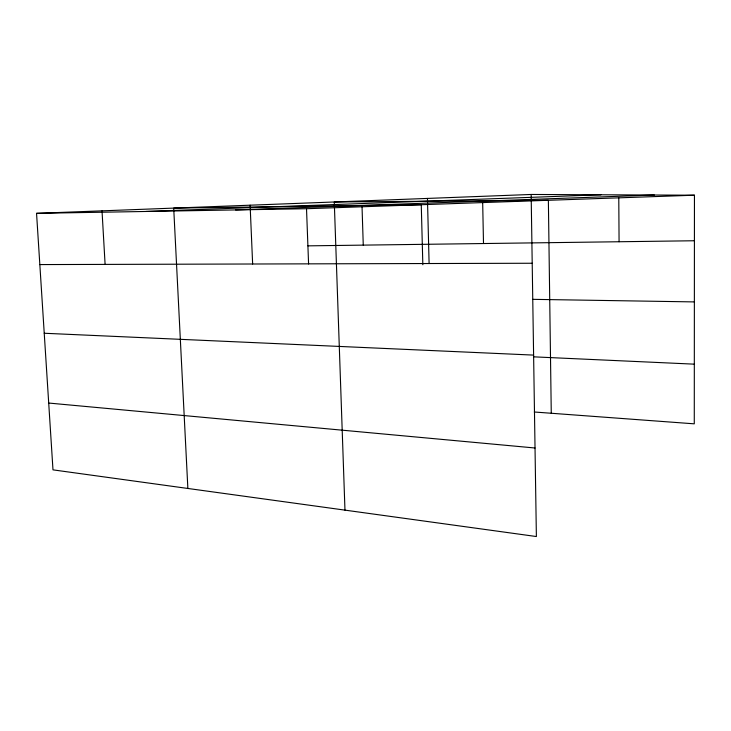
<?xml version="1.0" encoding="UTF-8"?>
<svg xmlns="http://www.w3.org/2000/svg" width="731" height="731" viewBox="0 0 731 731"><rect width="100%" height="100%" fill="white"/><g stroke="black" fill="none" stroke-linecap="round" stroke-linejoin="round"><path stroke-width="1.1" d="M531.154 194.464L536.38 536.536L52.988 469.859L36.55 213.342L531.154 194.464L694.45 195.204L694.276 423.834L534.306 412.001M145.908 211.469L600.891 194.784M235.592 209.934L654.355 195.022M36.55 213.342L306.517 208.719L694.45 195.204M307.906 245.854L694.413 240.755M39.83 264.576L532.205 263.251M532.881 299.344L694.368 301.912M44.235 333.254L533.612 355.102M533.466 356.829L694.322 364.157M48.703 403.046L535.028 448.002M102.02 210.848L105.1 264.403M187.867 488.463L173.704 208.107L421.266 204.726L422.838 264.741M250.112 205.192L252.643 264.001M306.517 208.719L308.583 264.01M344.968 510.137L334.277 201.984L548.369 200.294L551.265 413.253M362.037 206.791L363.261 245.123M427.452 198.421L429.106 263.535M482.679 202.578L483.502 243.533M618.782 197.836L619.075 241.751"/></g></svg>
